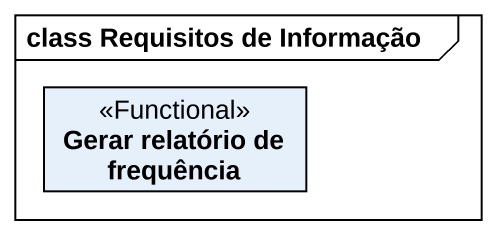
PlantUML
@startuml
mainframe class Requisitos de Informação
hide circle
hide empty members
class "Gerar relatório de frequência" as Gerar_relatório_de <<Functional>>
@enduml
